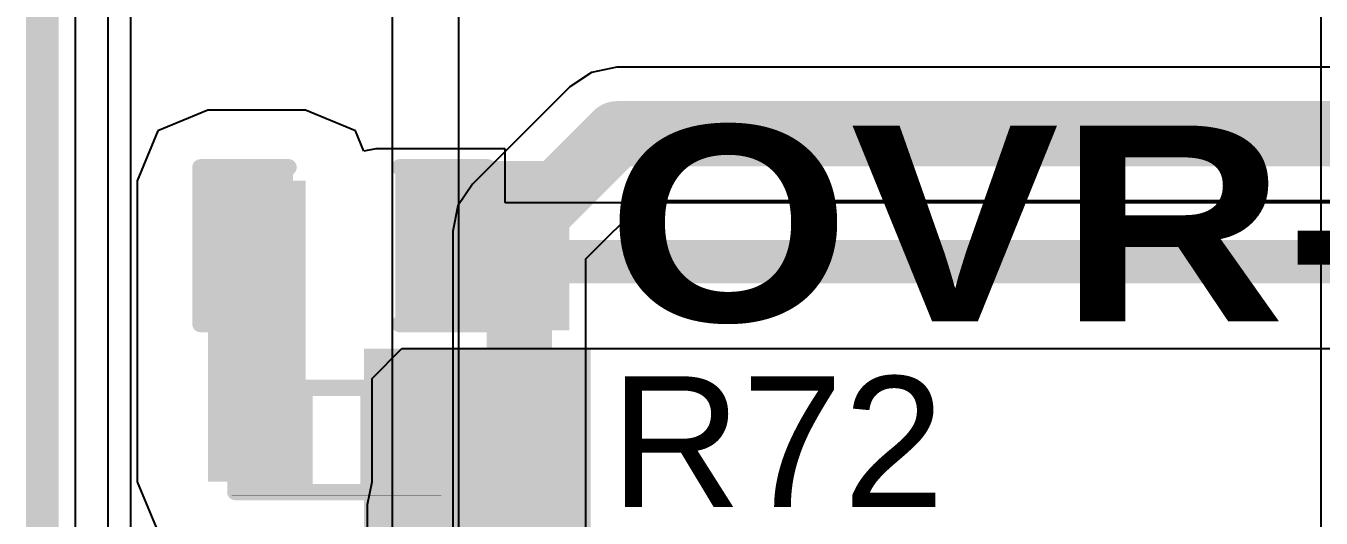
# Model space of a CAD drawing. Header units: inches. Extents: x -4 to 5258, y -4 to 5281.
# Drawn here: x -4.14 to 5.94, y 14.51 to 18.34 of the extents above; entities that cross this region are included whole.
import ezdxf

# ---------------------------------------------------------------- set-up
doc = ezdxf.new("R2010")
doc.units = ezdxf.units.IN
for name, color, linetype in [('Board Outline', 216, 'Continuous'), ('Bottom Layer', 5, 'Continuous'), ('Layer 1', 16, 'Continuous'), ('Layer 2', 76, 'Continuous'), ('Top Layer', 1, 'Continuous'), ('Top Overlay', 2, 'Continuous'), ('Top Paste', 8, 'Continuous'), ('Top Solder', 216, 'Continuous')]:
    doc.layers.add(name, color=color, linetype=linetype)
doc.styles.add('Arial', font='', dxfattribs={"height": 0.2})
doc.styles.add('Arial Black_Bold', font='', dxfattribs={"height": 0.2})
doc.styles.get('Arial').set_extended_font_data('Arial')
doc.styles.get('Arial Black_Bold').set_extended_font_data('Arial Black', bold=True)

# ---------------------------------------------------------------- blocks, each defined once
blk = doc.blocks.new('R___0402_96')
at = {"layer": 'Top Layer'}
for points in [[(-0.699, -0.318), (-0.699, 0.318), (-0.241, 0.318), (-0.241, -0.318)], [(0.241, -0.318), (0.241, 0.318), (0.699, 0.318), (0.699, -0.318)]]:
    blk.add_hatch(color=1, dxfattribs=at).paths.add_polyline_path(points)
at = {"layer": 'Top Paste'}
for points in [[(-0.699, -0.318), (-0.699, 0.318), (-0.241, 0.318), (-0.241, -0.318)], [(0.241, -0.318), (0.241, 0.318), (0.699, 0.318), (0.699, -0.318)]]:
    blk.add_hatch(color=8, dxfattribs=at).paths.add_polyline_path(points)
at = {"layer": 'Top Solder'}
for points in [[(-0.754, -0.373), (-0.754, 0.373), (-0.186, 0.373), (-0.186, -0.373)], [(0.186, -0.373), (0.186, 0.373), (0.754, 0.373), (0.754, -0.373)]]:
    blk.add_hatch(color=216, dxfattribs=at).paths.add_polyline_path(points)
at = {"layer": 'Top Overlay'}
for points in [[(-0.787, -0.406, 0.127, 0.127, 0), (-0.787, 0.406, 0.127, 0.127, 0)], [(-0.787, 0.406, 0.127, 0.127, 0), (0.787, 0.406, 0.127, 0.127, 0)], [(0.787, -0.406, 0.127, 0.127, 0), (0.787, 0.406, 0.127, 0.127, 0)], [(-0.787, -0.406, 0.127, 0.127, 0), (0.787, -0.406, 0.127, 0.127, 0)], [(-0.813, -0.432, 0.00323, 0.00323, 0), (0.813, -0.432, 0.00323, 0.00323, 0)]]:
    blk.add_lwpolyline(points, format="xyseb", dxfattribs=at)
for points in [[(-0.819, 0.406, 0.0635, 0.0635, 1), (-0.756, 0.406, 0.0635, 0.0635, 1)], [(-0.819, 0.406, 0.0635, 0.0635, 1), (-0.756, 0.406, 0.0635, 0.0635, 1)], [(0.756, 0.406, 0.0635, 0.0635, 1), (0.819, 0.406, 0.0635, 0.0635, 1)], [(0.756, 0.406, 0.0635, 0.0635, 1), (0.819, 0.406, 0.0635, 0.0635, 1)], [(-0.819, -0.406, 0.0635, 0.0635, 1), (-0.756, -0.406, 0.0635, 0.0635, 1)], [(-0.819, -0.406, 0.0635, 0.0635, 1), (-0.756, -0.406, 0.0635, 0.0635, 1)], [(0.756, -0.406, 0.0635, 0.0635, 1), (0.819, -0.406, 0.0635, 0.0635, 1)], [(0.756, -0.406, 0.0635, 0.0635, 1), (0.819, -0.406, 0.0635, 0.0635, 1)], [(-0.814, -0.432, 0.00161, 0.00161, 1), (-0.812, -0.432, 0.00161, 0.00161, 1)], [(0.812, -0.432, 0.00161, 0.00161, 1), (0.814, -0.432, 0.00161, 0.00161, 1)]]:
    blk.add_lwpolyline(points, format="xyseb", close=True, dxfattribs=at)
blk = doc.blocks.new('LED_0603_201')
at = {"layer": 'Top Layer'}
for points in [[(-1, 0.5), (-0.5, 0.5), (-0.5, -0.5), (-1, -0.5)], [(0.5, 0.5), (1, 0.5), (1, -0.5), (0.5, -0.5)]]:
    blk.add_hatch(color=1, dxfattribs=at).paths.add_polyline_path(points)
at = {"layer": 'Top Overlay'}
blk.add_hatch(color=2, dxfattribs=at).paths.add_polyline_path([(1.118, -0.66), (1.753, -0.66), (1.753, 0.66), (1.118, 0.66)])
at = {"layer": 'Top Paste'}
for points in [[(-1, 0.5), (-0.5, 0.5), (-0.5, -0.5), (-1, -0.5)], [(0.5, 0.5), (1, 0.5), (1, -0.5), (0.5, -0.5)]]:
    blk.add_hatch(color=8, dxfattribs=at).paths.add_polyline_path(points)
at = {"layer": 'Top Solder'}
for points in [[(-1.102, 0.602), (-0.398, 0.602), (-0.398, -0.602), (-1.102, -0.602)], [(0.398, 0.602), (1.102, 0.602), (1.102, -0.602), (0.398, -0.602)]]:
    blk.add_hatch(color=216, dxfattribs=at).paths.add_polyline_path(points)
at = {"layer": 'Top Overlay'}
for points in [[(-1.118, -0.61, 0.127, 0.127, 0), (-1.118, 0.61, 0.127, 0.127, 0)], [(-1.118, 0.61, 0.127, 0.127, 0), (-0.432, 0.61, 0.127, 0.127, 0)], [(0.432, 0.61, 0.127, 0.127, 0), (1.118, 0.61, 0.127, 0.127, 0)], [(1.118, -0.61, 0.127, 0.127, 0), (1.118, 0.61, 0.127, 0.127, 0)], [(-1.118, -0.61, 0.127, 0.127, 0), (-0.432, -0.61, 0.127, 0.127, 0)], [(0.432, -0.61, 0.127, 0.127, 0), (1.118, -0.61, 0.127, 0.127, 0)]]:
    blk.add_lwpolyline(points, format="xyseb", dxfattribs=at)
for points in [[(-1.149, 0.61, 0.0635, 0.0635, 1), (-1.086, 0.61, 0.0635, 0.0635, 1)], [(-1.149, 0.61, 0.0635, 0.0635, 1), (-1.086, 0.61, 0.0635, 0.0635, 1)], [(-0.464, 0.61, 0.0635, 0.0635, 1), (-0.4, 0.61, 0.0635, 0.0635, 1)], [(0.4, 0.61, 0.0635, 0.0635, 1), (0.464, 0.61, 0.0635, 0.0635, 1)], [(1.086, 0.61, 0.0635, 0.0635, 1), (1.149, 0.61, 0.0635, 0.0635, 1)], [(1.086, 0.61, 0.0635, 0.0635, 1), (1.149, 0.61, 0.0635, 0.0635, 1)], [(-1.149, -0.61, 0.0635, 0.0635, 1), (-1.086, -0.61, 0.0635, 0.0635, 1)], [(-1.149, -0.61, 0.0635, 0.0635, 1), (-1.086, -0.61, 0.0635, 0.0635, 1)], [(-0.464, -0.61, 0.0635, 0.0635, 1), (-0.4, -0.61, 0.0635, 0.0635, 1)], [(0.4, -0.61, 0.0635, 0.0635, 1), (0.464, -0.61, 0.0635, 0.0635, 1)], [(1.086, -0.61, 0.0635, 0.0635, 1), (1.149, -0.61, 0.0635, 0.0635, 1)], [(1.086, -0.61, 0.0635, 0.0635, 1), (1.149, -0.61, 0.0635, 0.0635, 1)]]:
    blk.add_lwpolyline(points, format="xyseb", close=True, dxfattribs=at)

msp = doc.modelspace()

# ---------------------------------------------------------------- hatches: boundary and pattern name
at = {"layer": 'Top Layer'}
for points in [[(-2.72, 14.79), (-1.961, 14.79), (-1.961, 17.132), (-2.72, 17.132)], [(-1.507, 14.266), (0.258, 14.266), (0.258, 15.826), (-1.507, 15.826)]]:
    msp.add_hatch(color=1, dxfattribs=at).paths.add_polyline_path(points)

# ---------------------------------------------------------------- linework, layer by layer
at = {"layer": 'Board Outline'}
msp.add_lwpolyline([(-4.009, -3.991, 0.254, 0.254, 0), (-4.009, 106.009, 0.254, 0.254, 0)], format="xyseb", dxfattribs=at)
at = {"layer": 'Bottom Layer'}
for p, q in [((-3.319, 3.673), (-3.319, 20.915)), ((0.263, 17.976), (0.095, 17.864)), ((0.461, 18.016), (0.263, 17.976)), ((18.744, 18.016), (0.461, 18.016)), ((0.095, 17.864), (-0.663, 17.106)), ((-0.663, 17.106), (-0.775, 16.938)), ((-0.775, 16.938), (-0.815, 16.74)), ((0.221, 16.525), (0.675, 16.98)), ((0.675, 16.98), (18.744, 16.98)), ((-0.815, 16.74), (-0.815, 13.631)), ((0.221, 13.631), (0.221, 16.525))]:
    msp.add_line(p, q, dxfattribs=at)
for points in [[(-0.297, 16.74, 0.508, 0.508, 0), (0.461, 17.498, 0.508, 0.508, 0)], [(0.461, 17.498, 0.508, 0.508, 0), (18.941, 17.498, 0.508, 0.508, 0)], [(-0.297, 13.433, 0.508, 0.508, 0), (-0.297, 16.74, 0.508, 0.508, 0)]]:
    msp.add_lwpolyline(points, format="xyseb", dxfattribs=at)
for points in [[(0.334, 17.498, 0.254, 0.254, 1), (0.588, 17.498, 0.254, 0.254, 1)], [(0.334, 17.498, 0.254, 0.254, 1), (0.588, 17.498, 0.254, 0.254, 1)], [(-0.424, 16.74, 0.254, 0.254, 1), (-0.17, 16.74, 0.254, 0.254, 1)], [(-0.424, 16.74, 0.254, 0.254, 1), (-0.17, 16.74, 0.254, 0.254, 1)]]:
    msp.add_lwpolyline(points, format="xyseb", close=True, dxfattribs=at)
at = {"layer": 'Layer 1'}
for p, q in [((-3.75, -3.732), (-3.75, 105.75)), ((-1.287, 20.83), (-1.287, -3.732)), ((-0.769, 13.888), (-0.769, 20.615))]:
    msp.add_line(p, q, dxfattribs=at)
at = {"layer": 'Layer 2'}
for p, q in [((-3.75, -3.732), (-3.75, 94.516)), ((5.939, 18.794), (5.939, 4.205))]:
    msp.add_line(p, q, dxfattribs=at)
at = {"layer": 'Top Layer'}
for p, q in [((-3.497, 3.555), (-3.497, 98.428)), ((-2.72, 17.682), (-3.109, 17.521)), ((-1.961, 17.682), (-2.72, 17.682)), ((-1.572, 17.521), (-1.961, 17.682)), ((-3.109, 17.521), (-3.27, 17.132)), ((-1.507, 17.363), (-1.572, 17.521)), ((-1.415, 17.381), (-1.507, 17.363)), ((-0.407, 17.381), (-1.415, 17.381)), ((-1.415, 17.381), (-1.415, 17.381)), ((-0.407, 16.96), (-0.407, 17.381)), ((-3.27, 17.132), (-3.27, 14.79)), ((17.28, 16.96), (-0.407, 16.96)), ((-1.443, 15.594), (-1.211, 15.826)), ((-1.211, 15.826), (21.162, 15.826)), ((-1.443, 14.79), (-1.443, 15.594)), ((-3.27, 14.79), (-3.109, 14.402)), ((-1.479, 14.613), (-1.443, 14.79)), ((-1.479, 14.266), (-1.479, 14.613))]:
    msp.add_line(p, q, dxfattribs=at)
for points in [[(-0.911, 16.586, 0.336, 0.336, 0), (-0.911, 16.627, 0.336, 0.336, 0)], [(-0.911, 16.586, 0.336, 0.336, 0), (-0.829, 16.503, 0.336, 0.336, 0)], [(-0.829, 16.503, 0.336, 0.336, 0), (17.469, 16.503, 0.336, 0.336, 0)]]:
    msp.add_lwpolyline(points, format="xyseb", dxfattribs=at)
for points in [[(-0.995, 16.627, 0.168, 0.168, 1), (-0.827, 16.627, 0.168, 0.168, 1)], [(-0.995, 16.586, 0.168, 0.168, 1), (-0.827, 16.586, 0.168, 0.168, 1)], [(-0.995, 16.586, 0.168, 0.168, 1), (-0.827, 16.586, 0.168, 0.168, 1)], [(-0.913, 16.503, 0.168, 0.168, 1), (-0.745, 16.503, 0.168, 0.168, 1)], [(-0.913, 16.503, 0.168, 0.168, 1), (-0.745, 16.503, 0.168, 0.168, 1)]]:
    msp.add_lwpolyline(points, format="xyseb", close=True, dxfattribs=at)

# ---------------------------------------------------------------- block references
for name, p in [('LED_0603_201', (-1.661, 16.627)), ('R___0402_96', (-1.72, 15.115))]:
    msp.add_blockref(name, p)

# ---------------------------------------------------------------- texts
at = {"layer": 'Top Overlay', "style": 'Arial Black_Bold'}
msp.add_text('OVR-CR', height=1.524, rotation=360, dxfattribs=at).set_placement((0.382, 16.038))
at = {"layer": 'Top Overlay', "style": 'Arial'}
msp.add_text('R72', height=1.016, dxfattribs=at).set_placement((0.407, 14.594))

doc.saveas('drawing.dxf')
